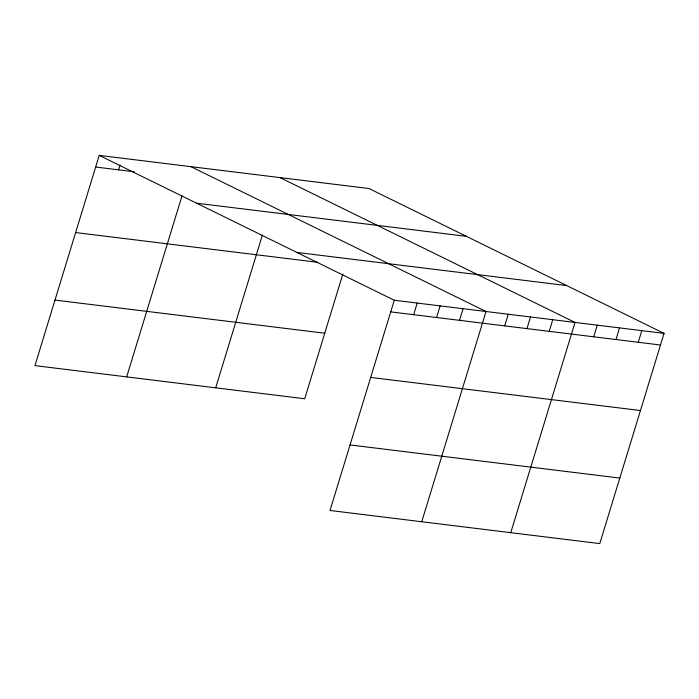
<?xml version="1.0" encoding="UTF-8"?>
<svg xmlns="http://www.w3.org/2000/svg" width="699" height="699" viewBox="0 0 699 699"><rect width="100%" height="100%" fill="white"/><g stroke="black" fill="none" stroke-linecap="round" stroke-linejoin="round"><path stroke-width="1.05" d="M664.05 333.371L394.288 300.247L330.015 510.48L599.777 543.604L664.05 333.371L368.985 188.52L99.223 155.396L34.95 365.629L304.712 398.753L342.851 274.008M118.594 169.848L120.079 164.999M126.668 376.892L181.976 195.982M215.694 387.823L262.413 234.995M413.659 314.699L417.216 303.06M436.587 317.512L440.143 305.874M459.514 320.325L463.079 308.696M421.733 521.742L486.006 311.509L190.941 166.659M504.704 325.874L508.26 314.244M526.959 328.609L530.515 316.979M549.213 331.343L552.769 319.705M510.751 532.673L575.024 322.44L279.967 177.59M593.722 336.813L597.287 325.175M615.985 339.539L619.541 327.91M638.239 342.274L641.796 330.636M95.667 167.035L134.234 171.771M196.594 203.199L466.355 236.323M296.918 252.444L566.679 285.576M75.632 232.566L317.844 262.308M390.724 311.885L660.494 345.009M54.985 300.089L324.755 333.222M370.688 377.416L640.459 410.54M350.05 444.94L619.812 478.064M99.223 155.396L394.288 300.247"/></g></svg>
